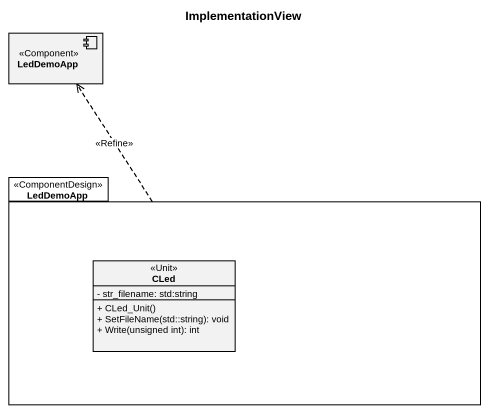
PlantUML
@startuml
title ImplementationView
allowmixing
hide circle
hide empty members
skinparam classAttributeIconSize 0
component LedDemoApp <<Component>>
package "LedDemoApp" as LedDemoApp_2 <<ComponentDesign>> {
  class CLed <<Unit>> {
    - str_filename: std:string
    + CLed_Unit()
    + SetFileName(std::string): void
    + Write(unsigned int): int
  }
}
LedDemoApp_2 .up.> LedDemoApp : <<Refine>>
@enduml
